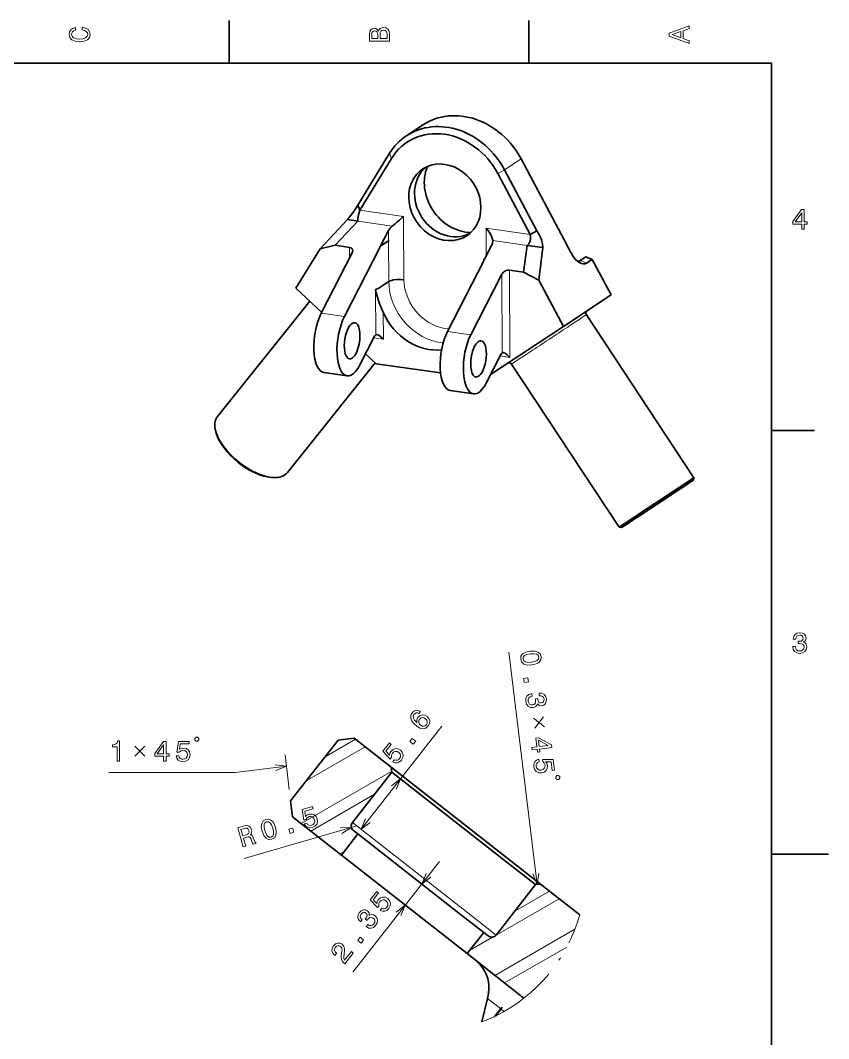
# Model space of a CAD drawing. Extents: x 0 to 420, y 0 to 297.
# Drawn here: x 278.5 to 420, y 116.2 to 294.5 of the extents above; entities that cross this region are included whole.
import ezdxf

# ---------------------------------------------------------------- set-up
doc = ezdxf.new("R2010")
doc.units = 0
doc.linetypes.add('DASHDOT', pattern=[18.5, 12, -3, 0.5, -3])

msp = doc.modelspace()

# ---------------------------------------------------------------- linework, layer by layer
at = {"color": 7, "lineweight": 35, "ltscale": 0.1875}
for p, q in [((315, 287), (315, 294.5)), ((367.5, 287), (367.5, 294.5)), ((410, 222.699997), (417.5, 222.699997))]:
    msp.add_line(p, q, dxfattribs=at)
at = {"color": 7, "lineweight": 35}
for p, q in [((410, 287), (10, 287)), ((410, 10), (410, 287)), ((329.139954, 245.336899), (312.964539, 225.136749)), ((377.576691, 242.972549), (396.413513, 214.427597)), ((340.617188, 234.552094), (325.219818, 215.323578)), ((364.472717, 234.325241), (383.30954, 205.780289)), ((364.384888, 147.3116), (343.411713, 163.73349)), ((363.728973, 147.063141), (343.514618, 162.890869)), ((355.254272, 138.203918), (337.569641, 152.050903)), ((334.672089, 148.350327), (352.35672, 134.503342))]:
    msp.add_line(p, q, dxfattribs=at)
at = {"color": 7, "lineweight": 35, "ltscale": 0.086723}
msp.add_line((348.945648, 276.195862), (346.049713, 274.286133), dxfattribs=at)
at = {"color": 7, "lineweight": 35, "ltscale": 0.265757}
for p, q in [((343.101379, 271.22522), (337.53656, 262.167847)), ((343.449707, 270.342957), (337.884888, 261.285583))]:
    msp.add_line(p, q, dxfattribs=at)
at = {"color": 7, "lineweight": 13, "ltscale": 0.023713}
msp.add_line((343.101379, 271.22522), (343.449707, 270.342957), dxfattribs=at)
at = {"color": 7, "lineweight": 13, "ltscale": 0.086723}
msp.add_line((366.143127, 270.252319), (363.247192, 268.34259), dxfattribs=at)
at = {"color": 7, "lineweight": 35, "ltscale": 0.426663}
msp.add_line((374.150574, 255.180923), (366.143127, 270.252319), dxfattribs=at)
at = {"color": 7, "lineweight": 13, "ltscale": 0.034274}
msp.add_line((363.247192, 268.34259), (362.045837, 267.682068), dxfattribs=at)
at = {"color": 7, "lineweight": 35, "ltscale": 0.301902}
for p, q in [((362.045837, 267.682068), (367.711823, 257.017731)), ((363.247192, 268.34259), (368.913177, 257.678253))]:
    msp.add_line(p, q, dxfattribs=at)
at = {"color": 7, "lineweight": 35, "ltscale": 0.023713}
msp.add_line((337.53656, 262.167847), (337.884888, 261.285583), dxfattribs=at)
at = {"color": 7, "lineweight": 13, "ltscale": 0.194138}
msp.add_line((345.572113, 260.185638), (337.884888, 261.285583), dxfattribs=at)
at = {"color": 7, "lineweight": 35, "ltscale": 0.174988}
msp.add_line((335.73938, 259.612366), (330.948853, 254.509003), dxfattribs=at)
at = {"color": 7, "lineweight": 35, "ltscale": 0.145032}
msp.add_line((337.567627, 259.341766), (333.597198, 255.112061), dxfattribs=at)
at = {"color": 7, "lineweight": 35, "ltscale": 0.046204}
msp.add_line((335.73938, 259.612366), (337.567627, 259.341766), dxfattribs=at)
at = {"color": 7, "lineweight": 13, "ltscale": 0.152017}
msp.add_line((343.587006, 258.480438), (337.567627, 259.341766), dxfattribs=at)
at = {"color": 7, "lineweight": 13, "ltscale": 0.019965}
for p, q in [((345.572113, 260.185638), (345.576233, 259.387054)), ((360.024567, 258.117676), (360.028687, 257.319092))]:
    msp.add_line(p, q, dxfattribs=at)
at = {"color": 7, "lineweight": 13, "ltscale": 0.25742}
msp.add_line((345.629028, 249.090393), (345.576233, 259.387054), dxfattribs=at)
at = {"color": 7, "lineweight": 35, "ltscale": 0.075028}
msp.add_line((341.549957, 255.012634), (342.918762, 257.683441), dxfattribs=at)
at = {"color": 7, "lineweight": 13, "ltscale": 0.044056}
msp.add_line((342.918762, 257.683441), (342.927795, 255.921234), dxfattribs=at)
at = {"color": 7, "lineweight": 13, "ltscale": 0.194139}
msp.add_line((367.711823, 257.017731), (360.024567, 258.117676), dxfattribs=at)
at = {"color": 7, "lineweight": 13, "ltscale": 0.101134}
msp.add_line((360.049438, 253.273788), (360.028687, 257.319092), dxfattribs=at)
at = {"color": 7, "lineweight": 35, "ltscale": 0.034274}
msp.add_line((368.913177, 257.678253), (367.711823, 257.017731), dxfattribs=at)
at = {"color": 7, "lineweight": 35, "ltscale": 0.067903}
msp.add_line((333.597198, 255.112061), (330.948853, 254.509003), dxfattribs=at)
at = {"color": 7, "lineweight": 35, "ltscale": 0.062855}
for p, q in [((333.597198, 255.112061), (336.08606, 254.75592)), ((364.087708, 250.749237), (366.576569, 250.393112))]:
    msp.add_line(p, q, dxfattribs=at)
at = {"color": 7, "lineweight": 35, "ltscale": 0.347407}
for p, q in [((335.201172, 242.624771), (341.539154, 254.991531)), ((353.266754, 240.03981), (359.604736, 252.40657))]:
    msp.add_line(p, q, dxfattribs=at)
at = {"color": 7, "lineweight": 35, "ltscale": 0.041588}
msp.add_line((342.927887, 255.907318), (341.539154, 254.991531), dxfattribs=at)
at = {"color": 7, "lineweight": 35, "ltscale": 0.000688}
msp.add_line((341.557983, 255.011612), (341.539154, 254.991531), dxfattribs=at)
at = {"color": 7, "lineweight": 35, "ltscale": 0.041261}
msp.add_line((341.549957, 255.012634), (342.927795, 255.921234), dxfattribs=at)
at = {"color": 7, "lineweight": 35, "ltscale": 0.000202}
msp.add_line((341.549957, 255.012634), (341.557983, 255.011612), dxfattribs=at)
at = {"color": 7, "lineweight": 35, "ltscale": 0.043671}
msp.add_line((343.016296, 255.973267), (341.557983, 255.011612), dxfattribs=at)
at = {"color": 7, "lineweight": 13, "ltscale": 0.178449}
msp.add_line((342.964508, 248.76947), (342.927887, 255.907318), dxfattribs=at)
at = {"color": 7, "lineweight": 35, "ltscale": 0.06755}
msp.add_line((359.751984, 252.693893), (360.984344, 255.098495), dxfattribs=at)
at = {"color": 7, "lineweight": 13, "ltscale": 0.152018}
msp.add_line((367.187927, 255.103455), (361.168518, 255.964752), dxfattribs=at)
at = {"color": 7, "lineweight": 35, "ltscale": 0.118746}
msp.add_line((367.187927, 255.103455), (366.576569, 250.393112), dxfattribs=at)
at = {"color": 7, "lineweight": 35, "ltscale": 0.070294}
msp.add_line((369.972595, 254.714005), (367.187927, 255.103455), dxfattribs=at)
at = {"color": 7, "lineweight": 35, "ltscale": 0.202239}
msp.add_line((326.714081, 247.61644), (330.948853, 254.509003), dxfattribs=at)
at = {"color": 7, "lineweight": 35, "ltscale": 0.297457}
for p, q in [((331.136414, 243.20639), (336.56311, 253.795044)), ((357.331512, 239.458191), (362.758209, 250.04686))]:
    msp.add_line(p, q, dxfattribs=at)
at = {"color": 7, "lineweight": 13, "ltscale": 0.046825}
msp.add_line((336.08606, 254.75592), (336.095673, 252.882935), dxfattribs=at)
at = {"color": 7, "lineweight": 35, "ltscale": 0.143273}
msp.add_line((369.972595, 254.714005), (369.234985, 249.030731), dxfattribs=at)
at = {"color": 7, "lineweight": 35, "ltscale": 0.007591}
msp.add_line((359.604736, 252.40657), (359.643799, 252.707672), dxfattribs=at)
at = {"color": 7, "lineweight": 35, "ltscale": 0.005213}
msp.add_line((359.817871, 252.822464), (359.643799, 252.707672), dxfattribs=at)
at = {"color": 7, "lineweight": 35, "ltscale": 0.002726}
msp.add_line((359.751984, 252.693893), (359.643799, 252.707672), dxfattribs=at)
at = {"color": 7, "lineweight": 35, "ltscale": 0.030513}
for p, q in [((377.493835, 253.101044), (376.474915, 252.429108)), ((378.610657, 252.647324), (377.591736, 251.975388))]:
    msp.add_line(p, q, dxfattribs=at)
at = {"color": 7, "lineweight": 13, "ltscale": 0.030137}
msp.add_line((377.591736, 251.975388), (376.474915, 252.429108), dxfattribs=at)
at = {"color": 7, "lineweight": 35, "ltscale": 0.030137}
msp.add_line((377.493835, 253.101044), (378.610657, 252.647324), dxfattribs=at)
at = {"color": 7, "lineweight": 35, "ltscale": 0.175947}
msp.add_line((381.912781, 246.43222), (378.610657, 252.647324), dxfattribs=at)
at = {"color": 7, "lineweight": 13, "ltscale": 0.343881}
msp.add_line((362.758209, 250.04686), (362.828766, 236.291794), dxfattribs=at)
at = {"color": 7, "lineweight": 13, "ltscale": 0.381359}
msp.add_line((364.087708, 250.749237), (364.165955, 235.495071), dxfattribs=at)
at = {"color": 7, "lineweight": 35, "ltscale": 0.07468}
msp.add_line((366.576569, 250.393112), (369.234985, 249.030731), dxfattribs=at)
at = {"color": 7, "lineweight": 35, "ltscale": 0.05621}
msp.add_line((342.964508, 248.76947), (341.087494, 247.531693), dxfattribs=at)
at = {"color": 7, "lineweight": 35, "ltscale": 0.229745}
msp.add_line((373.546753, 240.915268), (369.234985, 249.030731), dxfattribs=at)
at = {"color": 7, "lineweight": 35, "ltscale": 0.15473}
msp.add_line((326.714081, 247.61644), (331.224457, 243.378174), dxfattribs=at)
at = {"color": 7, "lineweight": 35, "ltscale": 0.01158}
msp.add_line((341.088135, 247.531616), (340.657898, 247.360031), dxfattribs=at)
at = {"color": 7, "lineweight": 13, "ltscale": 0.197544}
msp.add_line((340.698425, 239.458374), (340.657898, 247.360031), dxfattribs=at)
at = {"color": 7, "lineweight": 35, "ltscale": 0.250533}
msp.add_line((381.912781, 246.43222), (373.546753, 240.915268), dxfattribs=at)
at = {"color": 7, "lineweight": 35, "ltscale": 0.126255}
msp.add_line((377.697937, 243.650177), (381.912781, 246.43222), dxfattribs=at)
at = {"color": 7, "lineweight": 13, "ltscale": 0.102654}
for p, q in [((335.201172, 242.624771), (331.136414, 243.20639)), ((357.331512, 239.458191), (353.266754, 240.03981))]:
    msp.add_line(p, q, dxfattribs=at)
at = {"color": 7, "lineweight": 13, "ltscale": 0.117736}
msp.add_line((342.035614, 238.661652), (342.011475, 243.371033), dxfattribs=at)
at = {"color": 7, "lineweight": 35, "ltscale": 0.381368}
msp.add_line((360.815399, 232.51178), (373.546753, 240.915268), dxfattribs=at)
at = {"color": 7, "lineweight": 35, "ltscale": 0.14093}
for p, q in [((340.484589, 239.18959), (337.913513, 234.172852)), ((362.614899, 236.02301), (360.043823, 231.006287))]:
    msp.add_line(p, q, dxfattribs=at)
at = {"color": 7, "lineweight": 13, "ltscale": 0.042861}
for p, q in [((342.035614, 238.661652), (340.33847, 238.904495)), ((364.165955, 235.495071), (362.468781, 235.737915))]:
    msp.add_line(p, q, dxfattribs=at)
at = {"color": 7, "lineweight": 35, "ltscale": 0.064033}
msp.add_line((338.923523, 236.143616), (340.79007, 234.389664), dxfattribs=at)
at = {"color": 7, "lineweight": 35, "ltscale": 0.284057}
msp.add_line((340.79007, 234.389664), (352.037781, 232.780258), dxfattribs=at)
at = {"color": 7, "lineweight": 35, "ltscale": 0.089674}
msp.add_line((363.809296, 234.485352), (360.814819, 232.510635), dxfattribs=at)
at = {"color": 7, "lineweight": 35, "ltscale": 0.102654}
msp.add_line((335.679077, 232.261337), (331.614319, 232.842957), dxfattribs=at)
at = {"color": 7, "lineweight": 35, "ltscale": 0.102653}
msp.add_line((357.809387, 229.094757), (353.744659, 229.676376), dxfattribs=at)
at = {"color": 7, "lineweight": 35, "ltscale": 0.007571}
for p, q in [((312.754944, 222.240326), (312.672516, 222.531723)), ((322.438995, 214.485657), (322.741364, 214.468933))]:
    msp.add_line(p, q, dxfattribs=at)
at = {"color": 7, "lineweight": 35, "ltscale": 0.010607}
msp.add_line((396.328339, 214.011963), (396.413513, 214.427597), dxfattribs=at)
at = {"color": 7, "lineweight": 35, "ltscale": 0.010606}
msp.add_line((383.725159, 205.695129), (383.30954, 205.780289), dxfattribs=at)
at = {"color": 7, "lineweight": 13}
for p, q in [((368.959747, 143.203171), (364.00592, 183.905624)), ((338.137024, 152.876694), (352.285431, 170.946289)), ((316.084656, 162.80397), (293.9599, 162.80397)), ((337.397827, 153.456055), (317.661652, 147.749817)), ((356.824188, 138.244736), (336.609863, 154.072479)), ((336.672729, 127.855354), (351.840698, 147.227081))]:
    msp.add_line(p, q, dxfattribs=at)
at = {"color": 7, "lineweight": 35, "ltscale": 0.3375}
msp.add_line((334.111908, 168.475067), (325.789185, 157.845734), dxfattribs=at)
at = {"color": 7, "lineweight": 13, "ltscale": 0.153907}
msp.add_line((331.824432, 165.553635), (337.155914, 168.63176), dxfattribs=at)
at = {"color": 7, "lineweight": 35, "ltscale": 0.070711}
for p, q in [((336.919617, 168.816788), (334.111908, 168.475067)), ((326.13092, 155.038025), (325.789185, 157.845734))]:
    msp.add_line(p, q, dxfattribs=at)
at = {"color": 7, "lineweight": 35, "ltscale": 0.206136}
msp.add_line((336.919617, 168.816788), (343.411713, 163.73349), dxfattribs=at)
at = {"color": 7, "lineweight": 13, "ltscale": 0.15236}
msp.add_line((325.547546, 159.831085), (324.811249, 165.880829), dxfattribs=at)
at = {"color": 7, "lineweight": 13, "ltscale": 0.29818}
msp.add_line((328.524323, 161.338913), (338.853577, 167.302505), dxfattribs=at)
at = {"color": 7, "lineweight": 13, "ltscale": 0.22586}
msp.add_line((325.052887, 163.895477), (316.084656, 162.80397), dxfattribs=at)
at = {"color": 7, "lineweight": 13, "ltscale": 0.458614}
msp.add_line((327.607849, 153.881592), (343.49472, 163.053864), dxfattribs=at)
at = {"color": 7, "lineweight": 35, "ltscale": 0.28}
for p, q in [((336.609863, 154.072479), (343.514618, 162.890869)), ((361.7836, 134.361557), (368.688354, 143.179962))]:
    msp.add_line(p, q, dxfattribs=at)
at = {"color": 7, "lineweight": 35, "ltscale": 0.021222}
for p, q in [((343.514618, 162.890869), (343.411713, 163.73349)), ((368.688354, 143.179962), (369.531067, 143.282181))]:
    msp.add_line(p, q, dxfattribs=at)
at = {"color": 7, "lineweight": 13, "ltscale": 0.322114}
msp.add_line((329.305511, 152.552322), (340.463867, 158.994598), dxfattribs=at)
at = {"color": 7, "lineweight": 35, "ltscale": 0.271197}
msp.add_line((334.672089, 148.350327), (326.13092, 155.038025), dxfattribs=at)
at = {"color": 7, "lineweight": 35, "ltscale": 0.1175}
for p, q in [((334.672089, 148.350327), (337.569641, 152.050903)), ((356.693298, 131.107834), (359.59082, 134.808411))]:
    msp.add_line(p, q, dxfattribs=at)
at = {"color": 7, "lineweight": 35, "ltscale": 0.025027}
msp.add_line((336.781433, 152.668045), (337.569641, 152.050903), dxfattribs=at)
at = {"color": 7, "lineweight": 13, "ltscale": 0.023251}
msp.add_line((334.398499, 148.56456), (335.203949, 149.029587), dxfattribs=at)
at = {"color": 7, "lineweight": 35, "ltscale": 0.25}
msp.add_line((410, 148.5), (420, 148.5), dxfattribs=at)
at = {"color": 7, "lineweight": 35, "ltscale": 0.157469}
msp.add_line((368.688354, 143.179962), (363.728973, 147.063141), dxfattribs=at)
at = {"color": 7, "lineweight": 35, "ltscale": 0.1634}
msp.add_line((369.531067, 143.282181), (364.384888, 147.3116), dxfattribs=at)
at = {"color": 7, "lineweight": 13, "ltscale": 0.343955}
for p, q in [((358.016113, 136.041412), (347.183502, 144.5233)), ((355.118561, 132.340836), (344.28595, 140.822708))]:
    msp.add_line(p, q, dxfattribs=at)
at = {"color": 7, "lineweight": 35, "ltscale": 0.218572}
msp.add_line((369.531067, 143.282181), (376.414825, 137.892212), dxfattribs=at)
at = {"color": 7, "lineweight": 13, "ltscale": 0.174285}
msp.add_line((365.071655, 138.560898), (371.10907, 142.0466), dxfattribs=at)
at = {"color": 7, "lineweight": 13, "ltscale": 0.31859}
msp.add_line((361.770447, 134.345551), (372.806732, 140.717346), dxfattribs=at)
at = {"color": 7, "lineweight": 35, "ltscale": 0.137693}
msp.add_line((359.59082, 134.808411), (355.254272, 138.203918), dxfattribs=at)
at = {"color": 7, "lineweight": 13, "ltscale": 0.15747}
msp.add_line((361.7836, 134.361557), (356.824188, 138.244736), dxfattribs=at)
at = {"color": 7, "lineweight": 35, "ltscale": 0.137694}
msp.add_line((352.35672, 134.503342), (356.693298, 131.107834), dxfattribs=at)
at = {"color": 7, "lineweight": 13, "ltscale": 0.116225}
msp.add_line((357.131134, 131.667038), (361.157288, 133.991531), dxfattribs=at)
at = {"color": 7, "lineweight": 35, "ltscale": 0.025026}
msp.add_line((359.59082, 134.808411), (360.378998, 134.191269), dxfattribs=at)
at = {"color": 7, "lineweight": 13, "ltscale": 0.404604}
msp.add_line((361.561005, 127.296432), (375.576904, 135.388504), dxfattribs=at)
at = {"color": 7, "lineweight": 13, "ltscale": 0.31426}
msp.add_line((363.258667, 125.967171), (374.144958, 132.252365), dxfattribs=at)
at = {"color": 7, "lineweight": 35, "ltscale": 0.290239}
msp.add_line((365.834167, 123.950577), (356.693298, 131.107834), dxfattribs=at)
at = {"color": 7, "lineweight": 35, "ltscale": 0.105214}
msp.add_line((359.289703, 119.137589), (360.263763, 123.231895), dxfattribs=at)
at = {"color": 7, "lineweight": 13, "ltscale": 0.073785}
msp.add_line((360.263763, 123.231895), (362.587555, 121.412369), dxfattribs=at)
at = {"color": 7, "lineweight": 35, "ltscale": 0.05051}
msp.add_line((362.810425, 121.714546), (361.56485, 120.123779), dxfattribs=at)
at = {"color": 7, "lineweight": 35, "ltscale": 0.039368}
msp.add_line((362.605896, 121.397995), (361.635101, 120.158127), dxfattribs=at)
at = {"color": 7, "lineweight": 13, "ltscale": 0.017599}
msp.add_line((363.160156, 120.964027), (362.605896, 121.397995), dxfattribs=at)
at = {"color": 7, "linetype": 'DASHDOT', "lineweight": 13, "ltscale": 0.001955}
msp.add_line((361.635101, 120.158127), (361.564819, 120.12381), dxfattribs=at)
at = {"color": 7, "lineweight": 13}
for points in [[(289.282074, 292.817017), (289.705688, 292.716156), (290.008301, 292.549713), (290.194885, 292.317719), (290.255402, 292.04541), (290.164642, 291.71759), (289.892303, 291.460388), (289.448486, 291.28891), (288.833221, 291.233429), (288.222992, 291.28891), (287.774139, 291.455353), (287.501801, 291.712555), (287.405975, 292.04541), (287.456421, 292.287476), (287.597626, 292.494232), (287.824585, 292.65564), (288.137268, 292.766571), (288.137268, 293.245697), (287.658142, 293.094391), (287.295044, 292.832153), (287.068085, 292.47406), (286.987396, 292.04541), (287.113495, 291.510803), (287.466492, 291.102325), (288.046478, 290.840057), (288.833221, 290.749298), (289.619965, 290.840057), (290.199951, 291.102325), (290.558014, 291.510803), (290.679047, 292.04541), (290.583221, 292.514404), (290.315918, 292.89267), (289.877167, 293.159943), (289.282074, 293.301147)], [(341.192017, 292.630402), (340.899506, 292.983429), (340.70282, 293.074219), (340.460754, 293.104462), (340.082489, 293.03891), (339.810181, 292.842224), (339.643738, 292.524506), (339.583221, 292.080688), (339.583221, 290.835022), (343.083221, 290.835022), (343.083221, 292.151306), (343.012604, 292.620331), (342.805847, 292.968292), (342.478027, 293.18515), (342.034241, 293.260803), (341.736694, 293.215424), (341.489563, 293.094391), (341.308014, 292.897705)], [(341.035675, 291.984863), (341.035675, 291.299011), (340.001801, 291.299011), (340.001801, 292.025208), (340.032074, 292.297546), (340.122833, 292.489197), (340.279175, 292.605194), (340.511169, 292.645538), (340.743164, 292.600159), (340.904541, 292.479126), (341.005402, 292.272339)], [(342.664642, 292.095825), (342.664642, 291.299011), (341.45929, 291.299011), (341.45929, 292.050446), (341.494598, 292.368164), (341.600525, 292.595093), (341.782074, 292.731262), (342.044312, 292.776672), (342.321686, 292.731262), (342.513336, 292.605194), (342.629333, 292.393372)], [(395.583221, 290.466858), (395.583221, 290.930847), (394.554413, 291.299011), (394.554413, 292.695984), (395.583221, 293.064117), (395.583221, 293.538177), (392.078186, 292.257202), (392.078186, 291.742798)], [(394.125732, 291.460388), (392.582489, 292), (394.125732, 292.539642)], [(415.277374, 257.966766), (415.731262, 257.966766), (415.731262, 258.834198), (416.23056, 258.834198), (416.23056, 259.237671), (415.731262, 259.237671), (415.731262, 261.391113), (415.272339, 261.391113), (413.739197, 259.278015), (413.739197, 258.834198), (415.277374, 258.834198)], [(414.162842, 259.237671), (415.277374, 260.806091), (415.277374, 259.237671)], [(413.729126, 184.866226), (413.729126, 184.830917), (413.809814, 184.346771), (414.046844, 183.983658), (414.420044, 183.751663), (414.914276, 183.665939), (415.438782, 183.751663), (415.832153, 183.973572), (416.08429, 184.326599), (416.175079, 184.780487), (416.134735, 185.078033), (416.023773, 185.320114), (415.842224, 185.506714), (415.600159, 185.642883), (415.927948, 185.915222), (416.043945, 186.348938), (415.968292, 186.74231), (415.751434, 187.039856), (415.398407, 187.226456), (414.914276, 187.292023), (414.460388, 187.211319), (414.112396, 186.989426), (413.885468, 186.636398), (413.809814, 186.167374), (413.809814, 186.13208), (414.258636, 186.13208), (414.299011, 186.454834), (414.430115, 186.686829), (414.641937, 186.828033), (414.939484, 186.878479), (415.201721, 186.83812), (415.393372, 186.732224), (415.509369, 186.560745), (415.554749, 186.328766), (415.509369, 186.081635), (415.388336, 185.915222), (415.176514, 185.814346), (414.889069, 185.784088), (414.692383, 185.789139), (414.692383, 185.390717), (414.939484, 185.400803), (415.257202, 185.355423), (415.494232, 185.234375), (415.635468, 185.037689), (415.685883, 184.780487), (415.630402, 184.487976), (415.484161, 184.271118), (415.252167, 184.134949), (414.944519, 184.089569), (414.626801, 184.139999), (414.394806, 184.29129), (414.248566, 184.533371), (414.193085, 184.866226)], [(367.724976, 184.053436), (366.94812, 183.882675), (366.416046, 183.579132), (366.121338, 183.162231), (366.074554, 182.628174), (366.247437, 182.125931), (366.633575, 181.791901), (367.222321, 181.629852), (368.018036, 181.645401), (368.789276, 181.820557), (369.088074, 181.953461), (369.326965, 182.119705), (369.621674, 182.536606), (369.674072, 183.066269), (369.495575, 183.572906), (369.104431, 183.906342), (368.515076, 184.073395)], [(367.783447, 183.57283), (368.394104, 183.606506), (368.844879, 183.534348), (369.127625, 183.340149), (369.258545, 183.015686), (369.208649, 182.674316), (368.980743, 182.417953), (368.560425, 182.239792), (367.959564, 182.126007), (367.343903, 182.091721), (366.893127, 182.163879), (366.610382, 182.358078), (366.485077, 182.678131), (366.529358, 183.023911), (366.757263, 183.280273), (367.177582, 183.458435)], [(366.584015, 179.277145), (366.668091, 178.586273), (367.414032, 178.677063), (367.329956, 179.36792)], [(368.015259, 176.617462), (367.980194, 176.61319), (367.509338, 176.474594), (367.177521, 176.195435), (366.99234, 175.796936), (366.966949, 175.295975), (367.115417, 174.785675), (367.383209, 174.421997), (367.76413, 174.214325), (368.225647, 174.179047), (368.516144, 174.255051), (368.743042, 174.39444), (368.906342, 174.597214), (369.012268, 174.853958), (369.322205, 174.561462), (369.766754, 174.498703), (370.148132, 174.621338), (370.417297, 174.872543), (370.559875, 175.245529), (370.566467, 175.734055), (370.431519, 176.174881), (370.169189, 176.4935), (369.791351, 176.676132), (369.31662, 176.694565), (369.281586, 176.690292), (369.335815, 176.244736), (369.661072, 176.243683), (369.907227, 176.141541), (370.072968, 175.948349), (370.158997, 175.659058), (370.150635, 175.39386), (370.068634, 175.190826), (369.912445, 175.054962), (369.687653, 174.981888), (369.436859, 174.997086), (369.257019, 175.097122), (369.131287, 175.295212), (369.066528, 175.576904), (369.047791, 175.772766), (368.652283, 175.724625), (368.692139, 175.480545), (368.685486, 175.159653), (368.593964, 174.909744), (368.415771, 174.745804), (368.166565, 174.664658), (367.869476, 174.684387), (367.636536, 174.803375), (367.473358, 175.017212), (367.391113, 175.317108), (367.402802, 175.638596), (367.524963, 175.887177), (367.747589, 176.0616), (368.07132, 176.156876)], [(348.507874, 173.513397), (348.127167, 173.689789), (347.752106, 173.70163), (347.389801, 173.549759), (347.064575, 173.240738), (346.908936, 172.984695), (346.825806, 172.723114), (346.80899, 172.448044), (346.86557, 172.160355), (346.990692, 171.870224), (347.188324, 171.574554), (347.458496, 171.273346), (347.799469, 170.980743), (348.413055, 170.602783), (348.974396, 170.477112), (349.466217, 170.598038), (349.885376, 170.961594), (350.115509, 171.40274), (350.158936, 171.842697), (350.014343, 172.263382), (349.693939, 172.623138), (349.263855, 172.850998), (348.830963, 172.895309), (348.427551, 172.756409), (348.090424, 172.456711), (347.874481, 172.017303), (347.880066, 171.558151), (347.489899, 171.959732), (347.275696, 172.332413), (347.241425, 172.673111), (347.389313, 172.992874), (347.576538, 173.16655), (347.778076, 173.252136), (347.994781, 173.242599), (348.221832, 173.148087)], [(349.396332, 172.234863), (349.612274, 171.9953), (349.71582, 171.734894), (349.703003, 171.456711), (349.568573, 171.203247), (349.345428, 171.000061), (349.082428, 170.917755), (348.801666, 170.951843), (348.523529, 171.111984), (348.308411, 171.344452), (348.208862, 171.601761), (348.232758, 171.877701), (348.381836, 172.158096), (348.593414, 172.338318), (348.842255, 172.4189), (349.115936, 172.383942)], [(295.387146, 164.80397), (295.846069, 164.80397), (295.846069, 168.329178), (295.503143, 168.329178), (295.412354, 168.021545), (295.230804, 167.814774), (294.95343, 167.693741), (294.570129, 167.653397), (294.570129, 167.295319), (295.387146, 167.295319)], [(303.541321, 164.80397), (303.995209, 164.80397), (303.995209, 165.671402), (304.494476, 165.671402), (304.494476, 166.07486), (303.995209, 166.07486), (303.995209, 168.228317), (303.536285, 168.228317), (302.003143, 166.115204), (302.003143, 165.671402), (303.541321, 165.671402)], [(302.426758, 166.07486), (303.541321, 167.643311), (303.541321, 166.07486)], [(305.749237, 165.716797), (305.860199, 165.303253), (306.1073, 164.980484), (306.470428, 164.778748), (306.934418, 164.70311), (307.443756, 164.793884), (307.842194, 165.041), (308.09436, 165.434372), (308.190155, 165.93869), (308.104431, 166.407715), (307.862366, 166.775864), (307.484131, 167.012894), (306.994934, 167.098633), (306.616669, 167.038116), (306.324188, 166.871689), (306.465393, 167.814774), (307.998535, 167.814774), (307.998535, 168.228317), (306.127502, 168.228317), (305.850098, 166.372406), (306.253571, 166.372406), (306.546082, 166.609436), (306.919281, 166.695175), (307.242035, 166.639709), (307.489166, 166.478317), (307.645508, 166.231201), (307.700989, 165.913483), (307.645508, 165.595749), (307.484131, 165.348633), (307.237, 165.192291), (306.919281, 165.136826), (306.651978, 165.172119), (306.445221, 165.288116), (306.293915, 165.469681), (306.218262, 165.716797)], [(309.217987, 168.30397), (309.451324, 168.30397), (309.684662, 168.537308), (309.684662, 168.77063), (309.451324, 169.003967), (309.217987, 169.003967), (308.98465, 168.77063), (308.98465, 168.537308)], [(343.678619, 164.678894), (344.072601, 164.511292), (344.479095, 164.506882), (344.861786, 164.668411), (345.207397, 164.987091), (345.449921, 165.444107), (345.500977, 165.910156), (345.34671, 166.351212), (345.008698, 166.737564), (344.586578, 166.959213), (344.147461, 166.995575), (343.727661, 166.843903), (343.358551, 166.511581), (343.173035, 166.176468), (343.123718, 165.843552), (342.468231, 166.536148), (343.413422, 167.743271), (343.087799, 167.99823), (341.934326, 166.525055), (343.224579, 165.162491), (343.473297, 165.480164), (343.46701, 165.856598), (343.629578, 166.203293), (343.872253, 166.423218), (344.151672, 166.518295), (344.442627, 166.489044), (344.72699, 166.336853), (344.942932, 166.097305), (345.038025, 165.817886), (345.008759, 165.526932), (344.856567, 165.242569), (344.664001, 165.053879), (344.44519, 164.962585), (344.208954, 164.955383), (343.967743, 165.048172)], [(347.257111, 167.768494), (347.686157, 168.316467), (347.094513, 168.779739), (346.665466, 168.231766)], [(368.051605, 167.218719), (368.106445, 166.768143), (368.967529, 166.872955), (369.027863, 166.377319), (369.428345, 166.426071), (369.368042, 166.921692), (371.505737, 167.18187), (371.450287, 167.637436), (369.167419, 168.904053), (368.726868, 168.850433), (368.912689, 167.323517)], [(369.178558, 168.478653), (370.870148, 167.561752), (369.313202, 167.372253)], [(369.224518, 165.137253), (368.827393, 164.977142), (368.536865, 164.692841), (368.380463, 164.308014), (368.36142, 163.838303), (368.513092, 163.343628), (368.806519, 162.977997), (369.227478, 162.775208), (369.739685, 162.741013), (370.194916, 162.882782), (370.531128, 163.167572), (370.720734, 163.571671), (370.746735, 164.067642), (370.640961, 164.435806), (370.440399, 164.706055), (371.393646, 164.679825), (371.578857, 163.157913), (371.98938, 163.20787), (371.763336, 165.065201), (369.887512, 165.116333), (369.936249, 164.71582), (370.206879, 164.454102), (370.337097, 164.093994), (370.321014, 163.766891), (370.190674, 163.502075), (369.964233, 163.317032), (369.655548, 163.223572), (369.333466, 163.240265), (369.068665, 163.370605), (368.883606, 163.597031), (368.790131, 163.905716), (368.792908, 164.175308), (368.883057, 164.394592), (369.045013, 164.566711), (369.281158, 164.671661)], [(372.211823, 162.0065), (372.23999, 161.774872), (372.499817, 161.571442), (372.731445, 161.599625), (372.934875, 161.859451), (372.906677, 162.091064), (372.646881, 162.29451), (372.415253, 162.266312)], [(328.164673, 153.818634), (328.386108, 153.452179), (328.713165, 153.210739), (329.118011, 153.117798), (329.584747, 153.173996), (330.048859, 153.402679), (330.362946, 153.750732), (330.495941, 154.198669), (330.447906, 154.709763), (330.235291, 155.13652), (329.900482, 155.422958), (329.471283, 155.545593), (328.977509, 155.492081), (328.630981, 155.328888), (328.39621, 155.087769), (328.269897, 156.032974), (329.742737, 156.458801), (329.627869, 156.856079), (327.830444, 156.336395), (328.079468, 154.476471), (328.467041, 154.588531), (328.68219, 154.897476), (329.016907, 155.083496), (329.342377, 155.119843), (329.624603, 155.033447), (329.843414, 154.839478), (329.984955, 154.549667), (330.019928, 154.229034), (329.933533, 153.946823), (329.739563, 153.727997), (329.449738, 153.586456), (329.183167, 153.546127), (328.952301, 153.600128), (328.756531, 153.732513), (328.615234, 153.948898)], [(317.484039, 149.78038), (317.934631, 149.910645), (317.5242, 151.33017), (317.984467, 151.463242), (318.327789, 151.546753), (318.560577, 151.540573), (318.723083, 151.414307), (318.854156, 151.142471), (319.004456, 150.71344), (319.11618, 150.436005), (319.223328, 150.283249), (319.732025, 150.430328), (319.705414, 150.522369), (319.554779, 150.625809), (319.443176, 150.866531), (319.25238, 151.399353), (319.053741, 151.777649), (318.905914, 151.871399), (318.704865, 151.913025), (318.863647, 152.090179), (318.950287, 152.298965), (318.975861, 152.537354), (318.930664, 152.802521), (318.745178, 153.18988), (318.463135, 153.439072), (318.090149, 153.530716), (317.635925, 153.467636), (316.511932, 153.14267)], [(320.799194, 152.518555), (321.091797, 151.778931), (321.476379, 151.302155), (321.934998, 151.077759), (322.469666, 151.116852), (322.937866, 151.367722), (323.205994, 151.802216), (323.271942, 152.409271), (323.129547, 153.192322), (322.833527, 153.92569), (322.654633, 154.199448), (322.452362, 154.408722), (321.993774, 154.633102), (321.462524, 154.600266), (320.990906, 154.343155), (320.724182, 153.903809), (320.653351, 153.295349)], [(321.264313, 152.65303), (321.133575, 153.250458), (321.132843, 153.70697), (321.279419, 154.01709), (321.578796, 154.198135), (321.923767, 154.203384), (322.213226, 154.019333), (322.456207, 153.632858), (322.664459, 153.057846), (322.7966, 152.455566), (322.797333, 151.999054), (322.650757, 151.688934), (322.354828, 151.51413), (322.006409, 151.50264), (321.716949, 151.686691), (321.473969, 152.073166)], [(317.629028, 153.019409), (317.932953, 153.07579), (318.167908, 153.043976), (318.347748, 152.912216), (318.468384, 152.658371), (318.50116, 152.363358), (318.419403, 152.155975), (318.221741, 152.004333), (317.923523, 151.891861), (317.405121, 151.741974), (317.081543, 152.86113)], [(325.696381, 152.15477), (326.36496, 152.348083), (326.15625, 153.069962), (325.487671, 152.876648)], [(341.453796, 138.68631), (341.847809, 138.518723), (342.254303, 138.514313), (342.636993, 138.675842), (342.982605, 138.994522), (343.225128, 139.451538), (343.276184, 139.917572), (343.121918, 140.358627), (342.783905, 140.744995), (342.361786, 140.966644), (341.922668, 141.003006), (341.502838, 140.851318), (341.133759, 140.519012), (340.948212, 140.183884), (340.898926, 139.850983), (340.243439, 140.543564), (341.188629, 141.750702), (340.863007, 142.005646), (339.709534, 140.532471), (340.999786, 139.169922), (341.248505, 139.487579), (341.242218, 139.864014), (341.404785, 140.210709), (341.647461, 140.430649), (341.92688, 140.525726), (342.217834, 140.496475), (342.502197, 140.344284), (342.71814, 140.104721), (342.813232, 139.825302), (342.783966, 139.534348), (342.631775, 139.25), (342.439209, 139.06131), (342.220398, 138.970016), (341.984161, 138.962814), (341.74295, 139.055603)], [(338.991211, 135.843887), (339.019012, 135.822113), (339.449951, 135.587173), (339.881989, 135.549942), (340.294708, 135.70076), (340.666901, 136.037048), (340.92276, 136.502869), (340.99054, 136.949402), (340.868042, 137.36557), (340.56665, 137.716873), (340.307495, 137.868546), (340.048492, 137.93042), (339.789642, 137.902512), (339.533203, 137.795868), (339.520874, 138.221863), (339.250885, 138.580566), (338.894531, 138.763519), (338.52655, 138.776215), (338.161987, 138.613297), (337.81189, 138.272522), (337.595612, 137.865402), (337.555786, 137.454605), (337.693817, 137.058289), (338.016479, 136.709564), (338.044281, 136.687805), (338.320984, 137.041214), (338.091736, 137.271957), (337.989899, 137.518219), (338.009308, 137.772049), (338.153046, 138.03743), (338.346497, 138.219025), (338.548004, 138.304626), (338.754547, 138.290253), (338.965179, 138.182968), (339.131775, 137.994888), (339.188171, 137.796982), (339.137024, 137.568024), (338.983612, 137.323029), (338.858398, 137.17128), (339.172089, 136.925659), (339.316498, 137.12645), (339.548096, 137.348633), (339.78952, 137.460632), (340.031464, 137.450562), (340.265045, 137.331711), (340.461151, 137.107697), (340.541748, 136.858856), (340.50592, 136.592239), (340.35202, 136.322037), (340.116425, 136.102966), (339.854279, 136.01358), (339.573517, 136.047668), (339.277252, 136.209198)], [(338.122559, 132.951172), (338.551636, 133.499146), (337.959991, 133.962402), (337.530914, 133.414429)], [(335.275238, 129.314682), (336.758301, 131.208771), (336.416809, 131.476151), (335.244659, 129.979156), (335.123322, 130.208664), (335.080383, 130.47287), (335.143555, 131.134384), (335.207886, 131.461945), (335.24234, 131.857712), (335.189941, 132.199783), (335.039581, 132.490448), (334.804626, 132.738464), (334.418243, 132.932129), (334.01004, 132.950699), (333.619415, 132.79538), (333.270691, 132.472733), (333.039703, 132.038681), (332.99939, 131.602676), (333.151062, 131.182861), (333.494415, 130.811523), (333.550018, 130.768005), (333.832947, 131.129349), (333.801178, 131.154221), (333.559143, 131.401382), (333.44455, 131.664047), (333.451172, 131.93428), (333.584717, 132.194824), (333.804749, 132.394043), (334.03772, 132.487061), (334.279633, 132.476974), (334.50531, 132.364349), (334.666199, 132.193527), (334.761993, 131.996826), (334.797516, 131.764053), (334.779816, 131.496063), (334.72345, 131.162292), (334.664948, 130.580383), (334.712494, 130.101196), (334.902679, 129.689651), (335.263306, 129.324005)]]:
    msp.add_lwpolyline(points, close=True, dxfattribs=at)
at = {"color": 7, "lineweight": 35}
for points in [[(335.73938, 259.612366), (336.219543, 260.198334), (336.671448, 260.805511), (337.150726, 261.518097), (337.53656, 262.167847)], [(337.567627, 259.341766), (337.552155, 259.844757), (337.649078, 260.437164), (337.884888, 261.285583)], [(360.024567, 258.117676), (360.356598, 257.693604), (360.651917, 257.252258), (360.891205, 256.818329), (361.072021, 256.383087), (361.168518, 255.964752)], [(367.187927, 255.103455), (367.473022, 255.377838), (367.682404, 255.724213), (367.790558, 256.130341), (367.795654, 256.573822), (367.711823, 257.017731)], [(369.972595, 254.714005), (369.891296, 255.38031), (369.6987, 256.079712), (369.351471, 256.910553), (368.913177, 257.678253)], [(374.945557, 253.684662), (375.288696, 253.133789), (375.675964, 252.657043), (376.043549, 252.311661), (376.416779, 252.055161)], [(342.965118, 248.769394), (343.19342, 248.884659), (343.476318, 248.97789), (343.793701, 249.048935), (344.395538, 249.123215), (345.019531, 249.137085), (345.629639, 249.090317)], [(342.011475, 243.371033), (341.318146, 245.023529), (340.977783, 246.010391), (340.726746, 246.987686), (340.657898, 247.360031)], [(377.576691, 242.972549), (377.495148, 243.214554), (377.503418, 243.342926), (377.635254, 243.586563), (377.701019, 243.653366)], [(342.035614, 238.661652), (341.601593, 239.09996), (341.20517, 239.377823), (341.003632, 239.465622), (340.899048, 239.490158)], [(364.165955, 235.495071), (363.731934, 235.93338), (363.33548, 236.211243), (363.133972, 236.299042), (363.029388, 236.323578)]]:
    msp.add_lwpolyline(points, dxfattribs=at)
at = {"color": 7, "lineweight": 13}
for points in [[(368.310638, 172.332855), (370.259247, 170.807114)], [(370.047821, 172.544281), (368.522064, 170.595673)], [(298.495941, 165.67897), (300.245941, 167.42897)], [(298.495941, 167.42897), (300.245941, 165.67897)], [(323.197723, 163.148224), (325.052887, 163.895477), (323.072662, 164.175919)], [(344.258392, 159.854919), (345.041809, 161.695099), (343.443268, 160.493164)], [(338.920441, 154.716873), (338.137024, 152.876694), (339.735596, 154.078629)], [(334.724701, 152.144333), (336.436768, 153.178177), (334.437134, 153.13887)], [(349.541626, 145.130478), (348.758209, 143.290298), (350.35675, 144.492233)], [(368.212494, 145.058334), (368.959747, 143.203171), (369.240173, 145.183411)], [(345.077271, 137.749542), (345.860687, 139.589722), (344.262115, 138.387787)]]:
    msp.add_lwpolyline(points, dxfattribs=at)
at = {"color": 7, "lineweight": 35}
for centre, radius, start, end in [((316.720184, 291.743439), 42.75873, 308.928131, 312.435324), ((343.509155, 255.033112), 1.0615, 117.665636, 123.208143), ((342.322693, 256.80957), 1.086436, 303.851863, 309.671157), ((359.557312, 255.865646), 1.619182, 331.738059, 359.079661), ((359.917633, 255.833969), 1.257713, 0.259196, 5.969108), ((497.643311, 319.742371), 139.349953, 207.600366, 208.297032), ((335.849548, 254.178406), 0.809592, 331.754217, 359.096), ((340.838654, 239.208588), 0.287176, 77.893916, 119.308638), ((362.968994, 236.042007), 0.287176, 77.893916, 119.308638), ((364.055389, 234.049789), 0.500052, 33.424518, 123.037853), ((337.397827, 153.456146), 1.000436, 141.968337, 231.970891), ((360.996246, 134.978683), 1.000436, 231.907548, 321.910122), ((350.925751, 125.428062), 9.593032, 346.765309, 0.866848), ((359.152954, 115.415054), 10.839446, 46.500375, 51.94781), ((360.959534, 122.685852), 2.09026, 321.966426, 332.310633)]:
    msp.add_arc(centre, radius, start, end, dxfattribs=at)
at = {"color": 7, "linetype": 'DASHDOT', "lineweight": 13}
for start, end in [(296.106517, 344.277236), (290.923387, 295.947688)]:
    msp.add_arc((349.188843, 145.556763), 28.284271, start, end, dxfattribs=at)
at = {"color": 7, "lineweight": 35}
for centre, major_axis, ratio, start_param, end_param in [((356.102783, 265.343414), (7.156769, -10.852676), 0.857841, 1.4606221883, 3.1416341363), ((353.206848, 263.433716), (-7.156769, 10.852692), 0.857841, 4.6022148419, 6.2832267899), ((352.777832, 263.150787), (-6.606232, 10.017853), 0.857841, 4.6022148411, 6.6641908442), ((353.206848, 263.433716), (-7.156769, 10.852692), 0.857841, 0.0000414827, 0.3810055324), ((352.791534, 262.643433), (-3.853638, 5.84375), 0.857841, 3.1416319981, 6.2832246517), ((352.791534, 262.643433), (-3.853638, 5.84375), 0.857841, 0.0000393445, 0.9208138603), ((353.799744, 263.308319), (3.853638, -5.84375), 0.857841, 3.242491463, 6.1824598502), ((356.416809, 265.034119), (4.404175, -6.678558), 0.857841, 3.6670076846, 5.7577446731), ((352.791534, 262.643433), (-3.853638, 5.84375), 0.857841, 0.9208138603, 3.1416319981), ((344.72348, 257.425751), (1.852142, 1.042938), 0.712532, 1.7950892311, 2.3190008635), ((335.659821, 253.924286), (0.927155, 0.521179), 0.712761, 5.9062548733, 7.0320157469), ((375.523499, 253.964249), (0.933655, -1.546356), 0.540449, 5.8267258622, 6.3046852064), ((376.22052, 254.487686), (1.292908, -2.557709), 0.523097, 5.6205723378, 6.34349442), ((363.661469, 249.917603), (-0.927124, -0.521149), 0.712775, 3.8904342752, 5.461230602), ((332.492584, 238.980423), (0.878204, 6.137482), 0.409124, 0.8714063756, 3.1415685708), ((336.557343, 238.398804), (0.878204, 6.137482), 0.409124, 0.8714063756, 3.1415685708), ((350.11972, 246.350479), (-5.505219, 8.348206), 0.857841, 1.3718406721, 2.7203647365), ((336.557343, 238.398804), (0.453278, 3.167725), 0.409124, 0.2623023361, 3.1416188721), ((336.557343, 238.398804), (0.453278, 3.167725), 0.409124, 3.1416188721, 6.2832115257), ((336.557343, 238.398804), (0.453278, 3.167725), 0.409124, 0.0000262185, 0.2623023361), ((340.703308, 238.50798), (0.141632, 0.989929), 0.409124, 0.3478076, 0.8714063756), ((354.622894, 235.813858), (0.878204, 6.137482), 0.409124, 0.8714063756, 3.1415685708), ((358.687653, 235.232239), (0.878204, 6.137482), 0.409124, 0.8714063756, 3.1415685708), ((358.687653, 235.232239), (-0.453278, -3.167725), 0.409124, 3.1416188721, 6.2832115257), ((358.687653, 235.232239), (-0.453278, -3.167725), 0.409124, 0.2623023361, 3.1416188721), ((362.833649, 235.3414), (0.141632, 0.989929), 0.409124, 0.3478076, 0.8714063756), ((336.557343, 238.398804), (0.878204, 6.137482), 0.409124, 3.1415685708, 4.0129990292), ((358.687653, 235.232239), (-0.453278, -3.167725), 0.409124, 0.0000262185, 0.2623023361), ((358.687653, 235.232239), (0.878204, 6.137482), 0.409124, 3.1415685708, 4.0129990292), ((319.092163, 220.230164), (-6.127563, 4.906677), 0.495232, 0.0000316139, 0.6065603934), ((319.092163, 220.230164), (-6.127563, 4.906677), 0.495232, 0.6065603934, 2.5350106142), ((318.92926, 220.026718), (-5.893372, 4.719177), 0.495232, 0.6065603624, 2.5350106086), ((319.092163, 220.230164), (-6.127563, 4.906677), 0.495232, 2.5350106142, 3.1416242675), ((389.861511, 210.103943), (-6.551971, -4.323669), 0.000189, 3.1415892534, 6.283327587), ((390.026764, 209.853546), (-6.301605, -4.158417), 0.000189, 0.0001422548, 3.141356172), ((390.026764, 209.853546), (-6.301605, -4.158417), 0.000189, 3.1413562094, 3.6174725669), ((390.026764, 209.853546), (-6.301605, -4.158417), 0.000189, 3.6174725669, 6.283327562), ((390.026764, 209.853546), (-5.675598, -3.745331), 0.000189, 3.1418892995, 6.2831029597), ((390.026764, 209.853546), (-5.675598, -3.745331), 0.000189, 0.1380755229, 3.1418892995), ((390.026764, 209.853546), (-5.675598, -3.745331), 0.000189, 6.2831029688, 6.4212608301), ((355.462585, 126.991165), (4.413422, -3.455688), 0.713608, 0.5236024455, 1.5603913495)]:
    msp.add_ellipse(centre, major_axis=major_axis, ratio=ratio, start_param=start_param, end_param=end_param, dxfattribs=at)
at = {"color": 7, "lineweight": 13}
for centre, major_axis, ratio, start_param, end_param in [((351.996704, 247.588257), (-5.505219, 8.348206), 0.857841, 0.932519787, 2.5420047283), ((352.854767, 248.154099), (-4.404175, 6.678558), 0.857841, 0.9336614788, 2.5753441166), ((370.749329, 239.066223), (-6.969299, -4.59906), 0.000189, 3.6174725669, 6.3663661388), ((371.024719, 238.648895), (-6.551971, -4.323669), 0.000189, 3.1415892534, 6.283181907), ((370.749329, 239.066223), (-6.969299, -4.59906), 0.000189, 2.9345176416, 3.6174725669)]:
    msp.add_ellipse(centre, major_axis=major_axis, ratio=ratio, start_param=start_param, end_param=end_param, dxfattribs=at)

doc.saveas('drawing.dxf')
